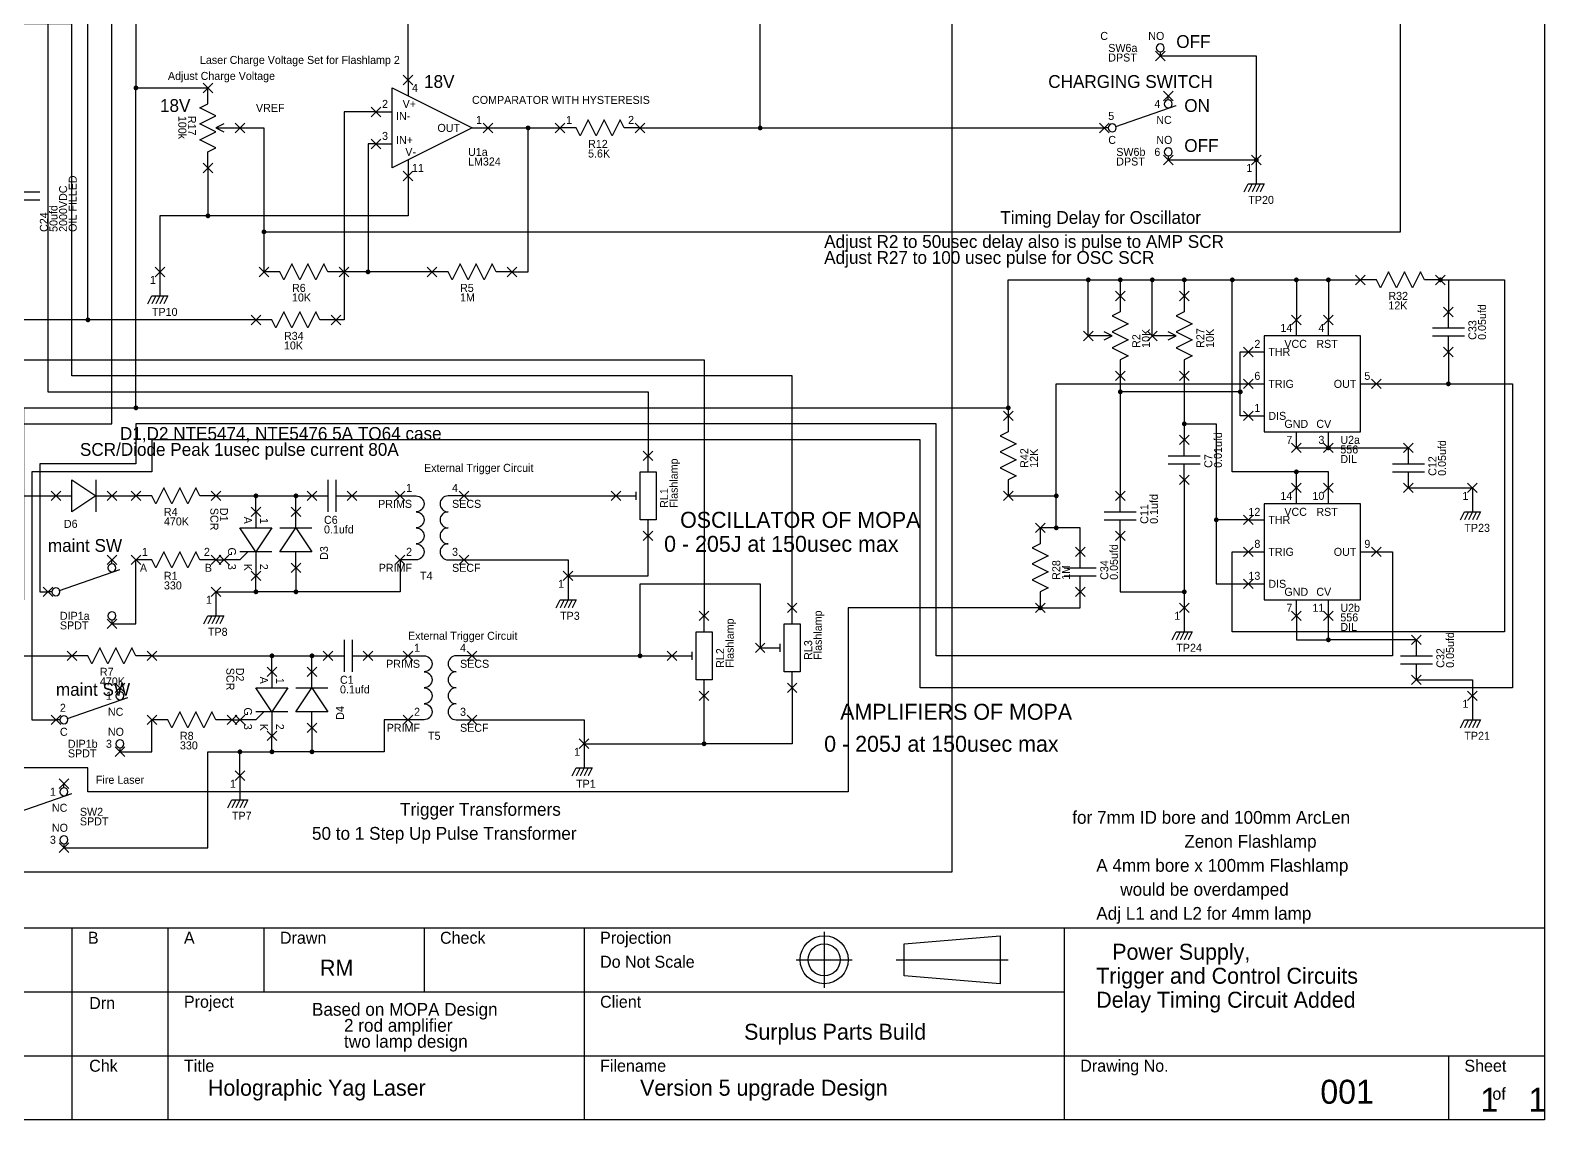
# Model space of a CAD drawing. Extents: x 14668 to 30702, y 17564 to 28750.
# Drawn here: x 21240 to 30702, y 17750 to 24560 of the extents above; entities that cross this region are included whole.
import ezdxf
from ezdxf.enums import TextEntityAlignment as Align

# ---------------------------------------------------------------- set-up
doc = ezdxf.new("R2010")
doc.units = 0
doc.layers.get('0').update_dxf_attribs({"linetype": 'CONTINUOUS'})
doc.layers.add('SHEET', color=2, linetype='CONTINUOUS')

# ---------------------------------------------------------------- blocks, each defined once
blk = doc.blocks.new('2')
for p, q in [((-30, 30), (30, -30)), ((-30, -30), (30, 30))]:
    blk.add_line(p, q)
blk = doc.blocks.new('__JUNCTIONS__')
at = {"const_width": 15}
blk.add_lwpolyline([(-7.5, 0, 1), (7.5, 0, 1)], format="xyb", close=True, dxfattribs=at)

msp = doc.modelspace()

# ---------------------------------------------------------------- linework, layer by layer
at = {"layer": 'SHEET'}
for points in [[(14700, 17750), (14700, 28750), (14700, 28750), (30700, 28750), (30700, 28750), (30700, 17750), (30700, 17750), (14700, 17750), (14700, 17750)], [(23500, 23700), (23500, 24200), (23500, 24200), (24000, 23950), (24000, 23950), (23500, 23700), (23500, 23700)], [(28950, 22650), (28950, 22050), (28950, 22050), (29550, 22050), (29550, 22050), (29550, 22650), (29550, 22650), (28950, 22650), (28950, 22650)], [(25150, 21500), (25050, 21500), (25050, 21500), (25050, 21800), (25050, 21800), (25150, 21800), (25150, 21800), (25150, 21500), (25150, 21500)], [(21500, 21550), (21500, 21750), (21500, 21750), (21650, 21650), (21650, 21650), (21500, 21550), (21500, 21550)], [(28950, 21600), (28950, 21000), (28950, 21000), (29550, 21000), (29550, 21000), (29550, 21600), (29550, 21600), (28950, 21600), (28950, 21600)], [(22550, 21450), (22750, 21450), (22750, 21450), (22650, 21300), (22650, 21300), (22550, 21450), (22550, 21450)], [(23000, 21300), (22800, 21300), (22800, 21300), (22900, 21450), (22900, 21450), (23000, 21300), (23000, 21300)], [(26050, 20550), (25950, 20550), (25950, 20550), (25950, 20850), (25950, 20850), (26050, 20850), (26050, 20850), (26050, 20550), (26050, 20550)], [(25500, 20500), (25400, 20500), (25400, 20500), (25400, 20800), (25400, 20800), (25500, 20800), (25500, 20800), (25500, 20500), (25500, 20500)], [(22650, 20450), (22850, 20450), (22850, 20450), (22750, 20300), (22750, 20300), (22650, 20450), (22650, 20450)], [(23100, 20300), (22900, 20300), (22900, 20300), (23000, 20450), (23000, 20450), (23100, 20300), (23100, 20300)], [(26700, 18650), (26700, 18850), (26700, 18850), (27300, 18900), (27300, 18900), (27300, 18600), (27300, 18600), (26700, 18650), (26700, 18650)]]:
    msp.add_lwpolyline(points, close=True, dxfattribs=at)
for points in [[(25800, 23950), (25800, 28200), (25800, 28200), (17450, 28200), (17450, 28200), (17450, 24150), (17450, 24150), (16650, 24150), (16650, 24150)], [(22700, 23300), (29800, 23300), (29800, 23300), (29800, 27675), (29800, 27675), (29275, 27675), (29275, 27675)], [(19700, 19450), (20900, 19450), (20900, 19450), (20900, 19300), (20900, 19300), (27000, 19300), (27000, 19300), (27000, 27150), (27000, 27150)], [(20600, 26650), (21350, 26650), (21350, 26650), (21350, 22300), (21350, 22300), (25100, 22300), (25100, 22300), (25100, 21900), (25100, 21900)], [(21600, 22750), (21600, 26500), (21600, 26500), (23900, 26500), (23900, 26500)], [(22450, 26350), (21900, 26350), (21900, 26350), (21900, 24200), (21900, 24200)], [(19700, 21000), (19700, 21200), (19700, 21200), (20850, 21200), (20850, 21200), (20850, 22100), (20850, 22100), (21750, 22100), (21750, 22100), (21750, 24700), (21750, 24700)], [(23600, 24250), (23600, 24700), (23600, 24700), (21750, 24700), (21750, 24700)], [(26000, 20950), (26000, 22400), (26000, 22400), (21500, 22400), (21500, 22400), (21500, 24600), (21500, 24600), (21200, 24600), (21200, 24600)], [(28300, 24400), (28900, 24400), (28900, 24400), (28900, 23750), (28900, 23750)], [(23600, 24250), (23600, 24150), (23600, 24150)], [(20300, 24150), (20600, 24150), (20600, 24150), (20600, 22500), (20600, 22500), (25450, 22500), (25450, 22500), (25450, 20900), (25450, 20900)], [(21900, 24200), (22350, 24200), (22350, 24200)], [(21900, 22200), (21900, 24200), (21900, 24200)], [(22350, 23700), (22350, 23800), (22350, 23800), (22400, 23825), (22400, 23825), (22300, 23875), (22300, 23875), (22400, 23925), (22400, 23925), (22300, 23975), (22300, 23975), (22400, 24025), (22400, 24025), (22300, 24075), (22300, 24075), (22350, 24100), (22350, 24100), (22350, 24200), (22350, 24200)], [(23400, 24050), (23200, 24050), (23200, 24050), (23200, 22750), (23200, 22750), (23150, 22750), (23150, 22750)], [(23400, 24050), (23500, 24050), (23500, 24050)], [(28023, 23958), (28400, 24090), (28400, 24090)], [(28350, 24100), (28349, 24100), (28349, 24100)], [(22450, 23975), (22400, 23950), (22400, 23950), (22450, 23925), (22450, 23925)], [(22400, 23950), (22550, 23950), (22550, 23950)], [(22550, 23950), (22700, 23950), (22700, 23950), (22700, 23300), (22700, 23300)], [(24000, 23950), (24100, 23950), (24100, 23950)], [(24100, 23950), (24350, 23950), (24350, 23950)], [(24250, 23050), (24350, 23050), (24350, 23050), (24350, 23950), (24350, 23950)], [(24350, 23950), (24550, 23950), (24550, 23950)], [(25050, 23950), (24950, 23950), (24950, 23950), (24925, 24000), (24925, 24000), (24875, 23900), (24875, 23900), (24825, 24000), (24825, 24000), (24775, 23900), (24775, 23900), (24725, 24000), (24725, 24000), (24675, 23900), (24675, 23900), (24650, 23950), (24650, 23950), (24550, 23950), (24550, 23950)], [(25050, 23950), (25800, 23950), (25800, 23950)], [(25800, 23950), (27950, 23950), (27950, 23950)], [(23400, 23850), (23350, 23850), (23350, 23850), (23350, 23050), (23350, 23050)], [(23400, 23850), (23500, 23850), (23500, 23850)], [(23600, 23750), (23600, 23650), (23600, 23650)], [(28350, 23750), (28900, 23750), (28900, 23750)], [(28900, 23750), (28900, 23600), (28900, 23600)], [(22350, 23700), (22350, 23400), (22350, 23400)], [(23600, 23650), (23600, 23400), (23600, 23400), (22350, 23400), (22350, 23400)], [(28825, 23550), (28850, 23600), (28850, 23600), (28950, 23600), (28950, 23600), (28925, 23550), (28925, 23550)], [(28875, 23600), (28850, 23550), (28850, 23550)], [(28900, 23600), (28875, 23550), (28875, 23550)], [(28925, 23600), (28900, 23550), (28900, 23550)], [(21100, 23550), (21300, 23550), (21300, 23550)], [(21100, 23500), (21300, 23500), (21300, 23500)], [(22350, 23400), (22050, 23400), (22050, 23400), (22050, 23050), (22050, 23050)], [(22700, 23300), (22700, 23050), (22700, 23050)], [(23200, 23050), (23100, 23050), (23100, 23050), (23075, 23100), (23075, 23100), (23025, 23000), (23025, 23000), (22975, 23100), (22975, 23100), (22925, 23000), (22925, 23000), (22875, 23100), (22875, 23100), (22825, 23000), (22825, 23000), (22800, 23050), (22800, 23050), (22700, 23050), (22700, 23050)], [(24250, 23050), (24150, 23050), (24150, 23050), (24125, 23100), (24125, 23100), (24075, 23000), (24075, 23000), (24025, 23100), (24025, 23100), (23975, 23000), (23975, 23000), (23925, 23100), (23925, 23100), (23875, 23000), (23875, 23000), (23850, 23050), (23850, 23050), (23750, 23050), (23750, 23050)], [(22050, 23050), (22050, 22900), (22050, 22900)], [(23350, 23050), (23200, 23050), (23200, 23050)], [(23750, 23050), (23350, 23050), (23350, 23050)], [(27350, 22200), (27350, 23000), (27350, 23000), (27850, 23000), (27850, 23000)], [(27850, 22650), (27850, 23000), (27850, 23000)], [(27850, 23000), (28050, 23000), (28050, 23000)], [(28050, 23000), (28250, 23000), (28250, 23000)], [(28050, 23000), (28050, 22900), (28050, 22900)], [(28250, 22650), (28250, 23000), (28250, 23000)], [(28250, 23000), (28450, 23000), (28450, 23000)], [(28450, 23000), (28750, 23000), (28750, 23000)], [(28450, 23000), (28450, 22900), (28450, 22900)], [(28750, 23000), (29150, 23000), (29150, 23000)], [(29150, 21800), (28750, 21800), (28750, 21800), (28750, 23000), (28750, 23000)], [(30050, 23000), (30450, 23000), (30450, 23000), (30450, 20800), (30450, 20800), (28750, 20800), (28750, 20800), (28750, 21300), (28750, 21300), (28850, 21300), (28850, 21300)], [(29150, 23000), (29150, 22750), (29150, 22750)], [(29150, 23000), (29350, 23000), (29350, 23000)], [(29350, 23000), (29350, 22750), (29350, 22750)], [(29350, 23000), (29550, 23000), (29550, 23000)], [(30050, 23000), (29950, 23000), (29950, 23000), (29925, 23050), (29925, 23050), (29875, 22950), (29875, 22950), (29825, 23050), (29825, 23050), (29775, 22950), (29775, 22950), (29725, 23050), (29725, 23050), (29675, 22950), (29675, 22950), (29650, 23000), (29650, 23000), (29550, 23000), (29550, 23000)], [(30050, 23000), (30100, 23000), (30100, 23000), (30100, 22800), (30100, 22800)], [(21600, 22750), (20100, 22750), (20100, 22750), (20100, 22950), (20100, 22950), (19900, 22950), (19900, 22950)], [(21975, 22850), (22000, 22900), (22000, 22900), (22100, 22900), (22100, 22900), (22075, 22850), (22075, 22850)], [(22025, 22900), (22000, 22850), (22000, 22850)], [(22050, 22900), (22025, 22850), (22025, 22850)], [(22075, 22900), (22050, 22850), (22050, 22850)], [(28050, 22900), (28050, 22800), (28050, 22800), (28000, 22775), (28000, 22775), (28100, 22725), (28100, 22725), (28000, 22675), (28000, 22675), (28100, 22625), (28100, 22625), (28000, 22575), (28000, 22575), (28100, 22525), (28100, 22525), (28050, 22500), (28050, 22500), (28050, 22400), (28050, 22400)], [(28450, 22900), (28450, 22800), (28450, 22800), (28400, 22775), (28400, 22775), (28500, 22725), (28500, 22725), (28400, 22675), (28400, 22675), (28500, 22625), (28500, 22625), (28400, 22575), (28400, 22575), (28500, 22525), (28500, 22525), (28450, 22500), (28450, 22500), (28450, 22400), (28450, 22400)], [(22650, 22750), (21600, 22750), (21600, 22750)], [(23150, 22750), (23050, 22750), (23050, 22750), (23025, 22800), (23025, 22800), (22975, 22700), (22975, 22700), (22925, 22800), (22925, 22800), (22875, 22700), (22875, 22700), (22825, 22800), (22825, 22800), (22775, 22700), (22775, 22700), (22750, 22750), (22750, 22750), (22650, 22750), (22650, 22750)], [(29150, 22650), (29150, 22750), (29150, 22750)], [(29350, 22650), (29350, 22750), (29350, 22750)], [(30100, 22700), (30100, 22800), (30100, 22800)], [(28000, 22650), (27850, 22650), (27850, 22650)], [(27950, 22625), (28000, 22650), (28000, 22650), (27950, 22675), (27950, 22675)], [(28400, 22650), (28250, 22650), (28250, 22650)], [(28350, 22625), (28400, 22650), (28400, 22650), (28350, 22675), (28350, 22675)], [(30000, 22700), (30200, 22700), (30200, 22700)], [(30000, 22650), (30200, 22650), (30200, 22650)], [(30100, 22550), (30100, 22650), (30100, 22650)], [(28800, 22300), (28800, 22550), (28800, 22550), (28850, 22550), (28850, 22550)], [(28850, 22550), (28950, 22550), (28950, 22550)], [(30100, 22550), (30100, 22350), (30100, 22350)], [(30100, 22350), (30500, 22350), (30500, 22350), (30500, 20450), (30500, 20450), (26800, 20450), (26800, 20450), (26800, 22000), (26800, 22000), (22000, 22000), (22000, 22000), (22000, 21800), (22000, 21800), (21250, 21800), (21250, 21800), (21250, 20250), (21250, 20250), (21400, 20250), (21400, 20250)], [(27650, 21650), (27650, 22350), (27650, 22350), (28850, 22350), (28850, 22350)], [(28050, 22400), (28050, 22300), (28050, 22300)], [(28450, 22400), (28450, 22100), (28450, 22100)], [(28850, 22350), (28950, 22350), (28950, 22350)], [(29550, 22350), (29650, 22350), (29650, 22350)], [(29650, 22350), (30100, 22350), (30100, 22350)], [(28800, 22300), (28050, 22300), (28050, 22300)], [(28050, 22300), (28050, 21650), (28050, 21650)], [(28850, 22150), (28800, 22150), (28800, 22150), (28800, 22300), (28800, 22300)], [(20750, 21000), (21200, 21000), (21200, 21000), (21200, 22200), (21200, 22200), (21900, 22200), (21900, 22200)], [(21900, 22200), (27350, 22200), (27350, 22200)], [(27350, 22150), (27350, 22050), (27350, 22050), (27300, 22025), (27300, 22025), (27400, 21975), (27400, 21975), (27300, 21925), (27300, 21925), (27400, 21875), (27400, 21875), (27300, 21825), (27300, 21825), (27400, 21775), (27400, 21775), (27350, 21750), (27350, 21750), (27350, 21650), (27350, 21650)], [(27350, 22200), (27350, 22150), (27350, 22150)], [(28850, 22150), (28950, 22150), (28950, 22150)], [(29650, 21300), (29750, 21300), (29750, 21300), (29750, 20650), (29750, 20650), (26900, 20650), (26900, 20650), (26900, 22100), (26900, 22100), (21900, 22100), (21900, 22100), (21900, 21850), (21900, 21850), (21300, 21850), (21300, 21850), (21300, 21050), (21300, 21050), (21350, 21050), (21350, 21050)], [(28450, 22100), (28450, 22000), (28450, 22000)], [(28450, 22100), (28650, 22100), (28650, 22100), (28650, 21500), (28650, 21500)], [(29150, 21950), (29150, 22050), (29150, 22050)], [(29350, 21950), (29350, 22050), (29350, 22050)], [(28450, 21900), (28450, 22000), (28450, 22000)], [(25100, 21800), (25100, 21900), (25100, 21900)], [(28350, 21900), (28550, 21900), (28550, 21900)], [(29150, 21950), (29350, 21950), (29350, 21950)], [(29350, 21950), (29850, 21950), (29850, 21950)], [(29850, 21850), (29850, 21950), (29850, 21950)], [(28350, 21850), (28550, 21850), (28550, 21850)], [(28450, 21750), (28450, 21850), (28450, 21850)], [(29150, 21700), (29150, 21800), (29150, 21800)], [(29350, 21700), (29350, 21800), (29350, 21800), (29150, 21800), (29150, 21800)], [(29750, 21850), (29950, 21850), (29950, 21850)], [(29750, 21800), (29950, 21800), (29950, 21800)], [(29850, 21700), (29850, 21800), (29850, 21800)], [(21650, 21750), (21650, 21550), (21650, 21550)], [(22400, 21650), (22300, 21650), (22300, 21650), (22275, 21700), (22275, 21700), (22225, 21600), (22225, 21600), (22175, 21700), (22175, 21700), (22125, 21600), (22125, 21600), (22075, 21700), (22075, 21700), (22025, 21600), (22025, 21600), (22000, 21650), (22000, 21650), (21900, 21650), (21900, 21650)], [(23100, 21750), (23100, 21550), (23100, 21550)], [(23150, 21750), (23150, 21550), (23150, 21550)], [(25025, 21625), (25025, 21675), (25025, 21675)], [(28450, 21750), (28450, 21050), (28450, 21050)], [(29150, 21600), (29150, 21700), (29150, 21700)], [(29350, 21600), (29350, 21700), (29350, 21700)], [(29850, 21700), (30250, 21700), (30250, 21700)], [(30250, 21700), (30250, 21550), (30250, 21550)], [(21000, 21650), (21400, 21650), (21400, 21650)], [(21400, 21650), (21500, 21650), (21500, 21650)], [(21650, 21650), (21750, 21650), (21750, 21650)], [(21750, 21650), (21900, 21650), (21900, 21650)], [(22400, 21650), (22650, 21650), (22650, 21650)], [(22650, 21550), (22650, 21650), (22650, 21650)], [(22650, 21650), (22900, 21650), (22900, 21650)], [(22900, 21550), (22900, 21650), (22900, 21650)], [(22900, 21650), (23000, 21650), (23000, 21650)], [(23000, 21650), (23100, 21650), (23100, 21650)], [(23150, 21650), (23250, 21650), (23250, 21650)], [(23250, 21650), (23550, 21650), (23550, 21650)], [(23950, 21650), (24900, 21650), (24900, 21650)], [(24900, 21650), (25025, 21650), (25025, 21650)], [(27350, 21650), (27650, 21650), (27650, 21650)], [(27650, 21450), (27650, 21650), (27650, 21650)], [(28050, 21550), (28050, 21650), (28050, 21650)], [(22650, 21550), (22650, 21450), (22650, 21450)], [(22900, 21450), (22900, 21550), (22900, 21550)], [(25100, 21400), (25100, 21500), (25100, 21500)], [(27950, 21550), (28150, 21550), (28150, 21550)], [(27950, 21500), (28150, 21500), (28150, 21500)], [(28050, 21400), (28050, 21500), (28050, 21500)], [(28850, 21500), (28650, 21500), (28650, 21500)], [(28650, 21500), (28650, 21100), (28650, 21100), (28850, 21100), (28850, 21100)], [(28850, 21500), (28950, 21500), (28950, 21500)], [(30175, 21500), (30200, 21550), (30200, 21550), (30300, 21550), (30300, 21550), (30275, 21500), (30275, 21500)], [(30225, 21550), (30200, 21500), (30200, 21500)], [(30250, 21550), (30225, 21500), (30225, 21500)], [(30275, 21550), (30250, 21500), (30250, 21500)], [(22800, 21450), (23000, 21450), (23000, 21450)], [(24600, 21150), (25100, 21150), (25100, 21150), (25100, 21400), (25100, 21400)], [(27550, 21450), (27550, 21350), (27550, 21350), (27500, 21325), (27500, 21325), (27600, 21275), (27600, 21275), (27500, 21225), (27500, 21225), (27600, 21175), (27600, 21175), (27500, 21125), (27500, 21125), (27600, 21075), (27600, 21075), (27550, 21050), (27550, 21050), (27550, 20950), (27550, 20950)], [(27650, 21450), (27550, 21450), (27550, 21450)], [(27800, 21300), (27800, 21450), (27800, 21450), (27650, 21450), (27650, 21450)], [(28050, 21400), (28050, 21050), (28050, 21050), (28450, 21050), (28450, 21050)], [(22400, 21250), (22300, 21250), (22300, 21250), (22275, 21300), (22275, 21300), (22225, 21200), (22225, 21200), (22175, 21300), (22175, 21300), (22125, 21200), (22125, 21200), (22075, 21300), (22075, 21300), (22025, 21200), (22025, 21200), (22000, 21250), (22000, 21250), (21900, 21250), (21900, 21250)], [(22600, 21300), (22550, 21250), (22550, 21250), (22450, 21250), (22450, 21250)], [(22750, 21300), (22550, 21300), (22550, 21300)], [(22650, 21300), (22650, 21150), (22650, 21150)], [(22900, 21200), (22900, 21300), (22900, 21300)], [(27800, 21200), (27800, 21300), (27800, 21300)], [(28850, 21300), (28950, 21300), (28950, 21300)], [(29550, 21300), (29650, 21300), (29650, 21300)], [(21750, 21200), (21749, 21200), (21749, 21200)], [(21750, 20850), (21900, 20850), (21900, 20850), (21900, 21250), (21900, 21250)], [(22400, 21250), (22450, 21250), (22450, 21250)], [(23550, 21250), (23550, 21050), (23550, 21050), (22900, 21050), (22900, 21050)], [(22900, 21200), (22900, 21050), (22900, 21050)], [(23950, 21250), (24600, 21250), (24600, 21250), (24600, 21150), (24600, 21150)], [(27700, 21200), (27900, 21200), (27900, 21200)], [(21423, 21058), (21800, 21190), (21800, 21190)], [(22650, 21050), (22650, 21150), (22650, 21150)], [(24600, 21150), (24600, 21000), (24600, 21000)], [(25050, 20650), (25050, 21100), (25050, 21100), (25800, 21100), (25800, 21100), (25800, 20700), (25800, 20700)], [(27700, 21150), (27900, 21150), (27900, 21150)], [(27800, 21050), (27800, 21150), (27800, 21150)], [(28850, 21100), (28950, 21100), (28950, 21100)], [(22400, 21050), (22400, 20900), (22400, 20900)], [(22400, 21050), (22650, 21050), (22650, 21050)], [(22900, 21050), (22650, 21050), (22650, 21050)], [(27550, 20950), (27800, 20950), (27800, 20950), (27800, 21050), (27800, 21050)], [(28450, 21050), (28450, 20950), (28450, 20950)], [(27550, 20950), (26350, 20950), (26350, 20950), (26350, 19800), (26350, 19800), (21600, 19800), (21600, 19800), (21600, 19950), (21600, 19950), (21000, 19950), (21000, 19950)], [(24525, 20950), (24550, 21000), (24550, 21000), (24650, 21000), (24650, 21000), (24625, 20950), (24625, 20950)], [(24575, 21000), (24550, 20950), (24550, 20950)], [(24600, 21000), (24575, 20950), (24575, 20950)], [(24625, 21000), (24600, 20950), (24600, 20950)], [(26000, 20850), (26000, 20950), (26000, 20950)], [(28450, 20950), (28450, 20800), (28450, 20800)], [(29150, 20900), (29150, 21000), (29150, 21000)], [(29350, 20900), (29350, 21000), (29350, 21000)], [(22325, 20850), (22350, 20900), (22350, 20900), (22450, 20900), (22450, 20900), (22425, 20850), (22425, 20850)], [(22375, 20900), (22350, 20850), (22350, 20850)], [(22400, 20900), (22375, 20850), (22375, 20850)], [(22425, 20900), (22400, 20850), (22400, 20850)], [(25450, 20800), (25450, 20900), (25450, 20900)], [(29150, 20900), (29150, 20750), (29150, 20750), (29350, 20750), (29350, 20750)], [(29350, 20750), (29350, 20900), (29350, 20900)], [(23200, 20750), (23200, 20550), (23200, 20550)], [(23250, 20750), (23250, 20550), (23250, 20550)], [(25925, 20675), (25925, 20725), (25925, 20725)], [(28375, 20750), (28400, 20800), (28400, 20800), (28500, 20800), (28500, 20800), (28475, 20750), (28475, 20750)], [(28425, 20800), (28400, 20750), (28400, 20750)], [(28450, 20800), (28425, 20750), (28425, 20750)], [(28475, 20800), (28450, 20750), (28450, 20750)], [(29900, 20750), (29350, 20750), (29350, 20750)], [(29900, 20650), (29900, 20750), (29900, 20750)], [(21000, 20650), (21500, 20650), (21500, 20650)], [(22000, 20650), (21900, 20650), (21900, 20650), (21875, 20700), (21875, 20700), (21825, 20600), (21825, 20600), (21775, 20700), (21775, 20700), (21725, 20600), (21725, 20600), (21675, 20700), (21675, 20700), (21625, 20600), (21625, 20600), (21600, 20650), (21600, 20650), (21500, 20650), (21500, 20650)], [(22000, 20650), (22750, 20650), (22750, 20650)], [(22750, 20550), (22750, 20650), (22750, 20650)], [(22750, 20650), (23000, 20650), (23000, 20650)], [(23000, 20550), (23000, 20650), (23000, 20650)], [(23000, 20650), (23100, 20650), (23100, 20650)], [(23100, 20650), (23200, 20650), (23200, 20650)], [(23250, 20650), (23350, 20650), (23350, 20650)], [(23350, 20650), (23600, 20650), (23600, 20650)], [(24000, 20650), (25050, 20650), (25050, 20650)], [(25050, 20650), (25250, 20650), (25250, 20650)], [(25250, 20650), (25375, 20650), (25375, 20650)], [(25375, 20625), (25375, 20675), (25375, 20675)], [(25800, 20700), (25925, 20700), (25925, 20700)], [(29800, 20650), (30000, 20650), (30000, 20650)], [(22750, 20550), (22750, 20450), (22750, 20450)], [(23000, 20450), (23000, 20550), (23000, 20550)], [(26000, 20450), (26000, 20550), (26000, 20550)], [(29800, 20600), (30000, 20600), (30000, 20600)], [(29900, 20500), (29900, 20600), (29900, 20600)], [(22900, 20450), (23100, 20450), (23100, 20450)], [(25450, 20400), (25450, 20500), (25450, 20500)], [(26000, 20450), (26000, 20100), (26000, 20100), (25450, 20100), (25450, 20100)], [(29900, 20500), (30250, 20500), (30250, 20500), (30250, 20400), (30250, 20400)], [(21473, 20258), (21850, 20390), (21850, 20390)], [(21800, 20400), (21799, 20400), (21799, 20400)], [(25450, 20100), (25450, 20400), (25450, 20400)], [(30250, 20400), (30250, 20250), (30250, 20250)], [(21800, 20050), (22000, 20050), (22000, 20050), (22000, 20250), (22000, 20250)], [(22500, 20250), (22400, 20250), (22400, 20250), (22375, 20300), (22375, 20300), (22325, 20200), (22325, 20200), (22275, 20300), (22275, 20300), (22225, 20200), (22225, 20200), (22175, 20300), (22175, 20300), (22125, 20200), (22125, 20200), (22100, 20250), (22100, 20250), (22000, 20250), (22000, 20250)], [(22500, 20250), (22550, 20250), (22550, 20250)], [(22700, 20300), (22650, 20250), (22650, 20250), (22550, 20250), (22550, 20250)], [(22850, 20300), (22650, 20300), (22650, 20300)], [(22750, 20300), (22750, 20150), (22750, 20150)], [(23000, 20200), (23000, 20300), (23000, 20300)], [(23600, 20250), (23450, 20250), (23450, 20250), (23450, 20050), (23450, 20050), (23000, 20050), (23000, 20050)], [(24000, 20250), (24700, 20250), (24700, 20250), (24700, 20100), (24700, 20100)], [(30175, 20200), (30200, 20250), (30200, 20250), (30300, 20250), (30300, 20250), (30275, 20200), (30275, 20200)], [(30225, 20250), (30200, 20200), (30200, 20200)], [(30250, 20250), (30225, 20200), (30225, 20200)], [(30275, 20250), (30250, 20200), (30250, 20200)], [(23000, 20200), (23000, 20050), (23000, 20050)], [(22750, 20050), (22750, 20150), (22750, 20150)], [(24700, 20100), (24700, 19950), (24700, 19950)], [(24700, 20100), (25450, 20100), (25450, 20100)], [(21450, 19450), (22350, 19450), (22350, 19450), (22350, 20050), (22350, 20050), (22550, 20050), (22550, 20050)], [(22550, 19900), (22550, 20050), (22550, 20050)], [(22550, 20050), (22750, 20050), (22750, 20050)], [(23000, 20050), (22750, 20050), (22750, 20050)], [(22550, 19900), (22550, 19750), (22550, 19750)], [(24625, 19900), (24650, 19950), (24650, 19950), (24750, 19950), (24750, 19950), (24725, 19900), (24725, 19900)], [(24675, 19950), (24650, 19900), (24650, 19900)], [(24700, 19950), (24675, 19900), (24675, 19900)], [(24725, 19950), (24700, 19900), (24700, 19900)], [(21123, 19658), (21500, 19790), (21500, 19790)], [(21450, 19800), (21449, 19800), (21449, 19800)], [(22475, 19700), (22500, 19750), (22500, 19750), (22600, 19750), (22600, 19750), (22575, 19700), (22575, 19700)], [(22525, 19750), (22500, 19700), (22500, 19700)], [(22550, 19750), (22525, 19700), (22525, 19700)], [(22575, 19750), (22550, 19700), (22550, 19700)], [(19700, 17750), (19700, 18950), (19700, 18950), (30700, 18950), (30700, 18950)], [(21500, 18950), (21500, 17750), (21500, 17750)], [(22100, 18950), (22100, 17750), (22100, 17750)], [(22700, 18950), (22700, 18550), (22700, 18550)], [(23700, 18950), (23700, 18550), (23700, 18550)], [(24700, 18950), (24700, 17750), (24700, 17750)], [(26200, 18925), (26200, 18575), (26200, 18575)], [(27700, 18950), (27700, 17750), (27700, 17750)], [(26025, 18750), (26375, 18750), (26375, 18750)], [(26650, 18750), (27350, 18750), (27350, 18750)], [(19700, 18550), (27700, 18550), (27700, 18550)], [(19700, 18150), (30700, 18150), (30700, 18150)], [(30100, 18150), (30100, 17750), (30100, 17750)]]:
    msp.add_lwpolyline(points, dxfattribs=at)
for points in [[(28300, 24425, 0.414), (28325, 24450), (28325, 24450, 0.414), (28300, 24475), (28300, 24475, 0.414), (28275, 24450), (28275, 24450, 0.414), (28300, 24425), (28300, 24425), (28300, 24400), (28300, 24400)], [(28350, 24125, 0.414), (28325, 24100), (28325, 24100, 0.414), (28350, 24075), (28350, 24075, 0.414), (28375, 24100), (28375, 24100, 0.414), (28350, 24125), (28350, 24125), (28350, 24150), (28350, 24150)], [(27975, 23950, 0.414), (28000, 23925), (28000, 23925, 0.414), (28025, 23950), (28025, 23950, 0.414), (28000, 23975), (28000, 23975, 0.414), (27975, 23950), (27975, 23950), (27950, 23950), (27950, 23950)], [(28350, 23775, 0.414), (28375, 23800), (28375, 23800, 0.414), (28350, 23825), (28350, 23825, 0.414), (28325, 23800), (28325, 23800, 0.414), (28350, 23775), (28350, 23775), (28350, 23750), (28350, 23750)], [(23550, 21650), (23650, 21650), (23650, 21650, -0.414), (23700, 21600), (23700, 21600, -0.414), (23650, 21550), (23650, 21550, -0.414), (23700, 21500), (23700, 21500, -0.414), (23650, 21450), (23650, 21450, -0.414), (23700, 21400), (23700, 21400, -0.414), (23650, 21350), (23650, 21350, -0.414), (23700, 21300), (23700, 21300, -0.414), (23650, 21250), (23650, 21250), (23550, 21250), (23550, 21250)], [(23950, 21650), (23850, 21650), (23850, 21650, 0.414), (23800, 21600), (23800, 21600, 0.414), (23850, 21550), (23850, 21550, 0.414), (23800, 21500), (23800, 21500, 0.414), (23850, 21450), (23850, 21450, 0.414), (23800, 21400), (23800, 21400, 0.414), (23850, 21350), (23850, 21350, 0.414), (23800, 21300), (23800, 21300, 0.414), (23850, 21250), (23850, 21250), (23950, 21250), (23950, 21250)], [(21750, 21225, 0.414), (21725, 21200), (21725, 21200, 0.414), (21750, 21175), (21750, 21175, 0.414), (21775, 21200), (21775, 21200, 0.414), (21750, 21225), (21750, 21225), (21750, 21250), (21750, 21250)], [(21375, 21050, 0.414), (21400, 21025), (21400, 21025, 0.414), (21425, 21050), (21425, 21050, 0.414), (21400, 21075), (21400, 21075, 0.414), (21375, 21050), (21375, 21050), (21350, 21050), (21350, 21050)], [(21750, 20875, 0.414), (21775, 20900), (21775, 20900, 0.414), (21750, 20925), (21750, 20925, 0.414), (21725, 20900), (21725, 20900, 0.414), (21750, 20875), (21750, 20875), (21750, 20850), (21750, 20850)], [(23600, 20650), (23700, 20650), (23700, 20650, -0.414), (23750, 20600), (23750, 20600, -0.414), (23700, 20550), (23700, 20550, -0.414), (23750, 20500), (23750, 20500, -0.414), (23700, 20450), (23700, 20450, -0.414), (23750, 20400), (23750, 20400, -0.414), (23700, 20350), (23700, 20350, -0.414), (23750, 20300), (23750, 20300, -0.414), (23700, 20250), (23700, 20250), (23600, 20250), (23600, 20250)], [(24000, 20650), (23900, 20650), (23900, 20650, 0.414), (23850, 20600), (23850, 20600, 0.414), (23900, 20550), (23900, 20550, 0.414), (23850, 20500), (23850, 20500, 0.414), (23900, 20450), (23900, 20450, 0.414), (23850, 20400), (23850, 20400, 0.414), (23900, 20350), (23900, 20350, 0.414), (23850, 20300), (23850, 20300, 0.414), (23900, 20250), (23900, 20250), (24000, 20250), (24000, 20250)], [(21800, 20425, 0.414), (21775, 20400), (21775, 20400, 0.414), (21800, 20375), (21800, 20375, 0.414), (21825, 20400), (21825, 20400, 0.414), (21800, 20425), (21800, 20425), (21800, 20450), (21800, 20450)], [(21425, 20250, 0.414), (21450, 20225), (21450, 20225, 0.414), (21475, 20250), (21475, 20250, 0.414), (21450, 20275), (21450, 20275, 0.414), (21425, 20250), (21425, 20250), (21400, 20250), (21400, 20250)], [(21800, 20075, 0.414), (21825, 20100), (21825, 20100, 0.414), (21800, 20125), (21800, 20125, 0.414), (21775, 20100), (21775, 20100, 0.414), (21800, 20075), (21800, 20075), (21800, 20050), (21800, 20050)], [(21450, 19825, 0.414), (21425, 19800), (21425, 19800, 0.414), (21450, 19775), (21450, 19775, 0.414), (21475, 19800), (21475, 19800, 0.414), (21450, 19825), (21450, 19825), (21450, 19850), (21450, 19850)], [(21450, 19475, 0.414), (21475, 19500), (21475, 19500, 0.414), (21450, 19525), (21450, 19525, 0.414), (21425, 19500), (21425, 19500, 0.414), (21450, 19475), (21450, 19475), (21450, 19450), (21450, 19450)]]:
    msp.add_lwpolyline(points, format="xyb", dxfattribs=at)
for points in [[(26200, 18600, -0.414), (26050, 18750), (26050, 18750, -0.414), (26200, 18900), (26200, 18900, -0.414), (26350, 18750), (26350, 18750, -0.414), (26200, 18600), (26200, 18600)], [(26200, 18850, -0.414), (26300, 18750), (26300, 18750, -0.414), (26200, 18650), (26200, 18650, -0.414), (26100, 18750), (26100, 18750, -0.414), (26200, 18850), (26200, 18850)]]:
    msp.add_lwpolyline(points, format="xyb", close=True, dxfattribs=at)

# ---------------------------------------------------------------- block references
for name, p, rotation in [('2', (28300, 24400), 270), ('2', (22350, 24200), 180), ('2', (23600, 24250), 270), ('2', (28350, 24150), 270), ('2', (23400, 24050), 270), ('2', (22550, 23950), 180), ('2', (24100, 23950), 270), ('2', (24550, 23950), 270), ('2', (25050, 23950), 270), ('2', (27950, 23950), 270), ('2', (23400, 23850), 270), ('2', (28350, 23750), 270), ('2', (28900, 23750), 270), ('__JUNCTIONS__', (28900, 23750), 270), ('2', (22350, 23700), 180), ('2', (23600, 23650), 270), ('2', (22050, 23050), 270), ('2', (22700, 23050), 270), ('2', (23200, 23050), 270), ('2', (23750, 23050), 270), ('2', (24250, 23050), 270), ('2', (29550, 23000), 270), ('2', (30050, 23000), 270), ('__JUNCTIONS__', (30050, 23000), 270), ('2', (22650, 22750), 270), ('2', (23150, 22750), 270), ('2', (29150, 22750), 270), ('2', (29350, 22750), 270), ('2', (28850, 22550), 270), ('2', (28850, 22350), 270), ('2', (29650, 22350), 270), ('2', (28850, 22150), 270), ('2', (29150, 21950), 270), ('2', (29350, 21950), 270), ('__JUNCTIONS__', (29350, 21950), 270), ('2', (21400, 21650), 270), ('2', (21750, 21650), 270), ('2', (21900, 21650), 270), ('2', (22400, 21650), 270), ('2', (23000, 21650), 270), ('2', (23250, 21650), 270), ('2', (23550, 21650), 270), ('2', (23950, 21650), 270), ('2', (29150, 21700), 270), ('2', (29350, 21700), 270), ('2', (30250, 21700), 270), ('2', (22650, 21550), 180), ('2', (28850, 21500), 270), ('2', (28850, 21300), 270), ('2', (29650, 21300), 270), ('2', (21750, 21250), 270), ('2', (21900, 21250), 270), ('2', (22400, 21250), 270), ('2', (22450, 21250), 180), ('2', (23550, 21250), 270), ('2', (23950, 21250), 270), ('2', (22650, 21150), 180), ('2', (24600, 21150), 270), ('2', (28850, 21100), 270), ('2', (21350, 21050), 270), ('2', (22400, 21050), 270), ('2', (28450, 20950), 270), ('2', (29150, 20900), 270), ('2', (29350, 20900), 270), ('2', (21750, 20850), 270), ('2', (21500, 20650), 270), ('2', (22000, 20650), 270), ('2', (23100, 20650), 270), ('2', (23350, 20650), 270), ('2', (23600, 20650), 270), ('2', (24000, 20650), 270), ('2', (22750, 20550), 180), ('2', (21800, 20450), 270), ('2', (30250, 20400), 270), ('2', (21400, 20250), 270), ('2', (22000, 20250), 270), ('2', (22500, 20250), 270), ('2', (22550, 20250), 180), ('2', (23600, 20250), 270), ('2', (24000, 20250), 270), ('2', (22750, 20150), 180), ('2', (21800, 20050), 270), ('2', (24700, 20100), 270), ('2', (21450, 19850), 270), ('2', (22550, 19900), 270), ('2', (21450, 19450), 270)]:
    msp.add_blockref(name, p, dxfattribs=dict(at, rotation=rotation))
for name, p in [('__JUNCTIONS__', (21900, 24200)), ('__JUNCTIONS__', (24350, 23950)), ('__JUNCTIONS__', (25800, 23950)), ('__JUNCTIONS__', (22350, 23400)), ('__JUNCTIONS__', (22700, 23300)), ('__JUNCTIONS__', (23350, 23050)), ('__JUNCTIONS__', (27850, 23000)), ('__JUNCTIONS__', (28050, 23000)), ('__JUNCTIONS__', (28250, 23000)), ('__JUNCTIONS__', (28450, 23000)), ('__JUNCTIONS__', (28750, 23000)), ('__JUNCTIONS__', (29150, 23000)), ('__JUNCTIONS__', (29350, 23000)), ('2', (28050, 22900)), ('2', (28450, 22900)), ('2', (30100, 22800)), ('__JUNCTIONS__', (21600, 22750)), ('2', (27850, 22650)), ('2', (28250, 22650)), ('2', (30100, 22550)), ('2', (28050, 22400)), ('2', (28450, 22400)), ('__JUNCTIONS__', (30100, 22350)), ('__JUNCTIONS__', (28050, 22300)), ('__JUNCTIONS__', (28800, 22300)), ('__JUNCTIONS__', (21900, 22200)), ('2', (27350, 22150)), ('__JUNCTIONS__', (27350, 22200)), ('__JUNCTIONS__', (28450, 22100)), ('2', (28450, 22000)), ('2', (29850, 21950)), ('2', (25100, 21900)), ('2', (28450, 21750)), ('__JUNCTIONS__', (29150, 21800)), ('2', (24900, 21650)), ('2', (27350, 21650)), ('2', (28050, 21650)), ('2', (29850, 21700)), ('__JUNCTIONS__', (22650, 21650)), ('2', (22900, 21550)), ('__JUNCTIONS__', (22900, 21650)), ('__JUNCTIONS__', (27650, 21650)), ('2', (27550, 21450)), ('__JUNCTIONS__', (28650, 21500)), ('2', (25100, 21400)), ('__JUNCTIONS__', (27650, 21450)), ('2', (28050, 21400)), ('2', (27800, 21300)), ('2', (22900, 21200)), ('__JUNCTIONS__', (22650, 21050)), ('__JUNCTIONS__', (22900, 21050)), ('2', (27800, 21050)), ('__JUNCTIONS__', (28450, 21050)), ('2', (25450, 20900)), ('2', (26000, 20950)), ('2', (27550, 20950)), ('__JUNCTIONS__', (27550, 20950)), ('2', (25800, 20700)), ('__JUNCTIONS__', (29350, 20750)), ('2', (29900, 20750)), ('__JUNCTIONS__', (22750, 20650)), ('__JUNCTIONS__', (23000, 20650)), ('__JUNCTIONS__', (25050, 20650)), ('2', (25250, 20650)), ('2', (23000, 20550)), ('2', (26000, 20450)), ('2', (29900, 20500)), ('2', (25450, 20400)), ('2', (23000, 20200)), ('__JUNCTIONS__', (22550, 20050)), ('__JUNCTIONS__', (22750, 20050)), ('__JUNCTIONS__', (23000, 20050)), ('__JUNCTIONS__', (25450, 20100))]:
    msp.add_blockref(name, p, dxfattribs=at)

# ---------------------------------------------------------------- texts
at = {"layer": 'SHEET', "color": 54}
for s, p in [('C', (27925, 24500)), ('NO', (28225, 24500)), ('IN-', (23525, 24000)), ('NC', (28275, 23975)), ('IN+', (23525, 23850)), ('C', (27975, 23850)), ('NO', (28275, 23850)), ('VCC', (29075, 22575)), ('RST', (29275, 22575)), ('THR', (28975, 22525)), ('TRIG', (28975, 22325)), ('DIS', (28975, 22125)), ('GND', (29075, 22075)), ('CV', (29275, 22075)), ('SECS', (23875, 21575)), ('VCC', (29075, 21525)), ('RST', (29275, 21525)), ('THR', (28975, 21475)), ('TRIG', (28975, 21275)), ('A', (21925, 21175)), ('SECF', (23875, 21175)), ('DIS', (28975, 21075)), ('GND', (29075, 21025)), ('CV', (29275, 21025)), ('SECS', (23925, 20575)), ('NC', (21725, 20275)), ('C', (21425, 20150)), ('NO', (21725, 20150)), ('SECF', (23925, 20175)), ('NC', (21375, 19675)), ('NO', (21375, 19550))]:
    msp.add_text(s, height=50, dxfattribs=at).set_placement(p)
at = {"layer": 'SHEET', "color": 5}
for s, height, p in [('OFF', 80, (28400, 24450)), ('SW6a', 50, (27975, 24425)), ('DPST', 50, (27975, 24365)), ('Laser Charge Voltage Set for Flashlamp 2', 50, (22300, 24350)), ('Adjust Charge Voltage', 50, (22100, 24250)), ('18V', 80, (23700, 24200)), ('CHARGING SWITCH', 80, (27600, 24200)), ('18V', 80, (22050, 24050)), ('COMPARATOR WITH HYSTERESIS', 50, (24000, 24100)), ('ON', 80, (28450, 24050)), ('VREF', 50, (22650, 24050)), ('R12', 50, (24725, 23825)), ('OFF', 80, (28450, 23800)), ('U1a', 50, (23975, 23775)), ('LM324', 50, (23975, 23715)), ('5.6K', 50, (24725, 23765)), ('SW6b', 50, (28025, 23775)), ('DPST', 50, (28025, 23715)), ('TP20', 50, (28850, 23475)), ('Timing Delay for Oscillator', 80, (27300, 23350)), ('Adjust R2 to 50usec delay also is pulse to AMP SCR', 80, (26200, 23200)), ('Adjust R27 to 100 usec pulse for OSC SCR', 80, (26200, 23100)), ('10K', 50, (22875, 22865)), ('R6', 50, (22875, 22925)), ('1M', 50, (23925, 22865)), ('R5', 50, (23925, 22925)), ('R32', 50, (29725, 22875)), ('TP10', 50, (22000, 22775)), ('12K', 50, (29725, 22815)), ('10K', 50, (22825, 22565)), ('R34', 50, (22825, 22625)), ('D1,D2 NTE5474, NTE5476 5A TO64 case', 80, (21800, 22000)), ('SCR/Diode Peak 1usec pulse current 80A', 80, (21550, 21900)), ('556', 50, (29425, 21915)), ('U2a', 50, (29425, 21975)), ('DIL', 50, (29425, 21855)), ('External Trigger Circuit', 50, (23700, 21800)), ('R4', 50, (22075, 21525)), ('D6', 50, (21450, 21450)), ('470K', 50, (22075, 21465)), ('C6', 50, (23075, 21475)), ('OSCILLATOR OF MOPA', 100, (25300, 21450)), ('maint SW', 80, (21350, 21300)), ('0.1ufd', 50, (23075, 21415)), ('0 - 205J at 150usec max', 100, (25200, 21300)), ('TP23', 50, (30200, 21425)), ('330', 50, (22075, 21065)), ('R1', 50, (22075, 21125)), ('T4', 50, (23675, 21125)), ('DIP1a', 50, (21425, 20875)), ('TP3', 50, (24550, 20875)), ('556', 50, (29425, 20865)), ('U2b', 50, (29425, 20925)), ('SPDT', 50, (21425, 20815)), ('TP8', 50, (22350, 20775)), ('DIL', 50, (29425, 20805)), ('External Trigger Circuit', 50, (23600, 20750)), ('TP24', 50, (28400, 20675)), ('R7', 50, (21675, 20525)), ('maint SW', 80, (21400, 20400)), ('470K', 50, (21675, 20465)), ('0.1ufd', 50, (23175, 20415)), ('C1', 50, (23175, 20475)), ('AMPLIFIERS OF MOPA', 100, (26300, 20250)), ('R8', 50, (22175, 20125)), ('T5', 50, (23725, 20125)), ('TP21', 50, (30200, 20125)), ('SPDT', 50, (21475, 20015)), ('DIP1b', 50, (21475, 20075)), ('330', 50, (22175, 20065)), ('0 - 205J at 150usec max', 100, (26200, 20050)), ('Fire Laser', 50, (21650, 19850)), ('TP1', 50, (24650, 19825)), ('SW2', 50, (21550, 19650)), ('Trigger Transformers', 80, (23550, 19650)), ('for 7mm ID bore and 100mm ArcLen', 80, (27750, 19600)), ('SPDT', 50, (21550, 19590)), ('TP7', 50, (22500, 19625)), ('50 to 1 Step Up Pulse Transformer', 80, (23000, 19500)), ('Zenon Flashlamp', 80, (28450, 19450)), ('A 4mm bore x 100mm Flashlamp', 80, (27900, 19300)), ('would be overdamped', 80, (28050, 19150)), ('Adj L1 and L2 for 4mm lamp', 80, (27900, 19000)), ('B', 75, (21600, 18850)), ('A', 75, (22200, 18850)), ('Drawn', 75, (22800, 18850)), ('Check', 75, (23800, 18850)), ('Projection', 75, (24800, 18850)), ('Power Supply,', 100, (28000, 18750)), ('RM', 100, (23050, 18650)), ('Do Not Scale', 75, (24800, 18700)), ('Trigger and Control Circuits', 100, (27900, 18600)), ('Delay Timing Circuit Added', 100, (27900, 18450)), ('Drn', 75, (21608, 18442)), ('Project', 75, (22200, 18450)), ('Based on MOPA Design', 80, (23000, 18400)), ('Client', 75, (24800, 18450)), ('2 rod amplifier', 80, (23200, 18300)), ('two lamp design', 80, (23200, 18200)), ('Surplus Parts Build', 100, (25700, 18250)), ('Chk', 75, (21608, 18050)), ('Title', 75, (22200, 18050)), ('Filename', 75, (24800, 18050)), ('Drawing No.', 75, (27800, 18050)), ('Sheet', 75, (30200, 18050)), ('Holographic Yag Laser', 100, (22350, 17900)), ('Version 5 upgrade Design', 100, (25050, 17900)), ('001', 150, (29300, 17850)), ('1', 150, (30300, 17800)), ('of', 75, (30375, 17875)), ('1', 150, (30600, 17800))]:
    msp.add_text(s, height=height, dxfattribs=at).set_placement(p)
at = {"layer": 'SHEET', "color": 145}
for s, p in [('4', (23625, 24175)), ('5', (27975, 24000)), ('1', (24025, 23975)), ('2', (24975, 23975)), ('11', (23625, 23675)), ('5', (29575, 22375)), ('4', (23875, 21675)), ('2', (22325, 21275)), ('3', (23875, 21275)), ('9', (29575, 21325)), ('4', (23925, 20675)), ('2', (21425, 20300)), ('3', (23925, 20275))]:
    msp.add_text(s, height=50, dxfattribs=at).set_placement(p)
for s, p in [('2', (23475, 24075)), ('4', (28300, 24075)), ('1', (24625, 23975)), ('3', (23475, 23875)), ('6', (28300, 23775)), ('1', (28875, 23675)), ('1', (22025, 22975)), ('14', (29125, 22675)), ('4', (29325, 22675)), ('2', (28925, 22575)), ('6', (28925, 22375)), ('1', (28925, 22175)), ('7', (29125, 21975)), ('3', (29325, 21975)), ('1', (23625, 21675)), ('14', (29125, 21625)), ('10', (29325, 21625)), ('1', (30225, 21625)), ('12', (28925, 21525)), ('1', (21975, 21275)), ('2', (23625, 21275)), ('8', (28925, 21325)), ('1', (24575, 21075)), ('13', (28925, 21125)), ('1', (22375, 20975)), ('1', (28425, 20875)), ('7', (29125, 20925)), ('11', (29325, 20925)), ('1', (23675, 20675)), ('1', (21750, 20375)), ('1', (30225, 20325)), ('2', (23675, 20275)), ('3', (21750, 20075)), ('1', (24675, 20025)), ('1', (22525, 19825)), ('1', (21400, 19775)), ('3', (21400, 19475))]:
    msp.add_text(s, height=50, dxfattribs=at).set_placement(p, align=Align.RIGHT)
at = {"layer": 'SHEET', "color": 54}
for s, p in [('V+', (23650, 24075)), ('OUT', (23925, 23925)), ('V-', (23650, 23775)), ('OUT', (29525, 22325)), ('PRIMS', (23625, 21575)), ('OUT', (29525, 21275)), ('B', (22375, 21175)), ('PRIMF', (23625, 21175)), ('PRIMS', (23675, 20575)), ('PRIMF', (23675, 20175))]:
    msp.add_text(s, height=50, dxfattribs=at).set_placement(p, align=Align.RIGHT)
at = {"layer": 'SHEET', "color": 5}
for s, rotation, p in [('100k', 270, (22165, 24025)), ('R17', 270, (22225, 24025)), ('2000VDC', 90, (21470, 23300)), ('OIL FILLED', 90, (21530, 23300)), ('C24', 90, (21350, 23300)), ('50ufd', 90, (21410, 23300)), ('0.05ufd', 90, (30335, 22625)), ('C33', 90, (30275, 22625)), ('R2', 90, (28175, 22575)), ('10K', 90, (28235, 22575)), ('R27', 90, (28575, 22575)), ('10K', 90, (28635, 22575)), ('0.01ufd', 90, (28685, 21825)), ('0.05ufd', 90, (30085, 21775)), ('Flashlamp', 90, (25285, 21575)), ('R42', 90, (27475, 21825)), ('12K', 90, (27535, 21825)), ('C7', 90, (28625, 21825)), ('C12', 90, (30025, 21775)), ('RL1', 90, (25225, 21575)), ('C11', 90, (28225, 21475)), ('0.1ufd', 90, (28285, 21475)), ('SCR', 270, (22365, 21575)), ('D1', 270, (22425, 21575)), ('D3', 90, (23100, 21250)), ('0.05ufd', 90, (28035, 21125)), ('R28', 90, (27675, 21125)), ('1M', 90, (27735, 21125)), ('C34', 90, (27975, 21125)), ('Flashlamp', 90, (26185, 20625)), ('Flashlamp', 90, (25635, 20575)), ('RL3', 90, (26125, 20625)), ('0.05ufd', 90, (30135, 20575)), ('RL2', 90, (25575, 20575)), ('C32', 90, (30075, 20575)), ('SCR', 270, (22465, 20575)), ('D2', 270, (22525, 20575)), ('D4', 90, (23200, 20250))]:
    msp.add_text(s, height=50, rotation=rotation, dxfattribs=at).set_placement(p)
at = {"layer": 'SHEET', "color": 54}
for s, p in [('A', (22575, 21475)), ('G', (22475, 21275)), ('A', (22675, 20475)), ('G', (22575, 20275))]:
    msp.add_text(s, height=50, rotation=270, dxfattribs=at).set_placement(p, align=Align.RIGHT)
at = {"layer": 'SHEET', "color": 145}
for p in [(22675, 21475), (22775, 20475)]:
    msp.add_text('1', height=50, rotation=270, dxfattribs=at).set_placement(p, align=Align.RIGHT)
for s, p in [('3', (22475, 21225)), ('2', (22675, 21225)), ('3', (22575, 20225)), ('2', (22775, 20225))]:
    msp.add_text(s, height=50, rotation=270, dxfattribs=at).set_placement(p)
at = {"layer": 'SHEET', "color": 54}
for p in [(22575, 21225), (22675, 20225)]:
    msp.add_text('K', height=50, rotation=270, dxfattribs=at).set_placement(p)

doc.saveas('drawing.dxf')
